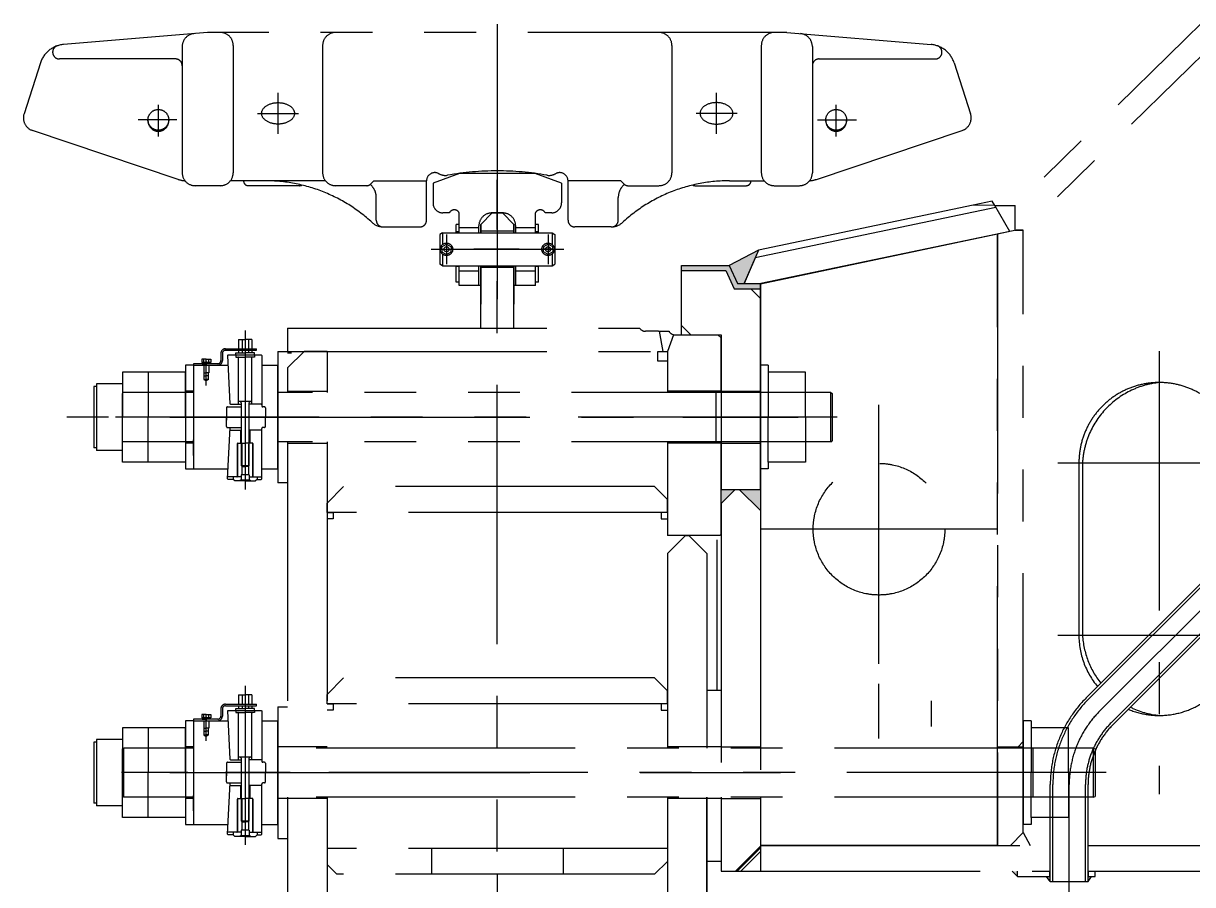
# Model space of a CAD drawing. Header units: millimetres. Extents: x 0 to 16800, y -462 to 11880.
# Drawn here: x 6077 to 8334, y 5695 to 7357 of the extents above; entities that cross this region are included whole.
import ezdxf

# ---------------------------------------------------------------- set-up
doc = ezdxf.new("R2010")
doc.units = ezdxf.units.MM
doc.header["$LTSCALE"] = 400
doc.linetypes.add('G', pattern=[2, 1.25, -0.25, 0.25, -0.25])
doc.linetypes.add('K', pattern=[2.5, 1.25, -0.25, 0.25, -0.25, 0.25, -0.25])
doc.layers.add('05', color=4, linetype='G')
doc.layers.add('07', color=6, linetype='K')

# ---------------------------------------------------------------- blocks, each defined once
blk = doc.blocks.new('rererwer')
at = {"layer": '07', "linetype": 'K'}
h = blk.add_hatch(color=6, dxfattribs=at)
h.paths.add_polyline_path([(34951.9, 25305.1), (34941.7, 25305.1), (34951.9, 25295.1)])
h.paths.add_polyline_path([(35015.4, 25295.1), (35008, 25295.1), (35015.4, 25285.1)])
h.paths.add_polyline_path([(35095.1, 25295.1), (35088.4, 25295.1), (35088.4, 25285.1)])
at = {"layer": '07', "color": 6, "linetype": 'K'}
for p, q in [((35503.6, 27133.8), (34947.6, 26589.6)), ((35529.4, 27096.1), (34963.4, 26542.1)), ((34910.4, 26585.9), (34446.1, 26488.8)), ((34866.4, 26590), (34452.4, 26503.4)), ((34903.6, 26597.7), (34866.4, 26590)), ((34908.4, 26589.6), (34866.4, 26590)), ((34908.3, 26589.6), (34903.6, 26597.7)), ((34937.3, 26539.4), (34908.3, 26589.6)), ((34908.4, 26589.6), (34947.6, 26589.6)), ((34947.8, 26542.3), (34947.6, 26589.6)), ((34913.4, 26534.1), (34456.4, 26438.1)), ((34937.3, 26539.4), (34456.7, 26438.9)), ((34949.4, 26542.1), (34913.4, 26534.1)), ((34949.4, 26542.1), (34913.4, 26534.1)), ((34913.4, 25355.1), (34913.4, 26534.1)), ((34913.4, 26534.1), (34913.4, 25355.1)), ((34947.8, 26542.3), (34963.4, 26542.1)), ((34947.8, 26542.3), (34963.4, 26542.1)), ((34963.4, 26542.1), (34949.4, 26542.1)), ((34963.4, 26542.1), (34949.4, 26542.1)), ((34963.4, 25380.1), (34963.4, 26542.1)), ((34452.4, 26503.4), (34395.5, 26473.9)), ((34452.4, 26503.4), (34424.9, 26439.4)), ((34303.9, 26340), (34303.9, 26473.9)), ((34303.9, 26340), (34303.9, 26473.9)), ((34303.9, 26340), (34303.9, 26473.9)), ((34303.9, 26473.9), (34393, 26473.9)), ((34303.9, 26473.9), (34395.5, 26473.9)), ((34395.5, 26473.9), (34411.9, 26438.9)), ((34303.9, 26463.9), (34389.2, 26463.9)), ((34389.2, 26463.9), (34405.5, 26428.9)), ((34405.5, 26428.9), (34456.4, 26428.9)), ((34411.9, 26438.9), (34456.4, 26438.9)), ((34411.9, 26438.9), (34456.4, 26438.9)), ((34424.9, 26439.4), (34456.7, 26438.9)), ((34456.4, 26041.9), (34456.4, 26438.9)), ((34456.4, 26041.9), (34456.4, 26438.9)), ((34456.4, 26438.1), (34456.4, 25355.1)), ((34303.9, 26340), (34380.2, 26340)), ((34303.9, 26340), (34380.2, 26340)), ((34380.2, 26340), (34380.2, 26041.9)), ((34380.2, 26340), (34380.2, 26041.9)), ((35225.7, 26308.3), (35225.7, 25453.6)), ((35084.6, 25639.5), (35733.5, 26288.3)), ((35088.2, 25635.9), (35737, 26284.8)), ((35110.4, 25613.7), (35759.3, 26262.5)), ((35132.7, 25591.4), (35781.6, 26240.2)), ((34684.9, 25705.1), (34684.9, 26236.8)), ((35136.3, 25587.9), (35785.1, 26236.7)), ((34306.4, 26181.2), (34528.8, 26181.2)), ((35030, 26093.1), (35425.5, 26093.1)), ((35070.7, 26093.1), (35070.7, 25760.7)), ((35077.6, 26093.1), (35077.6, 25760.7)), ((34380.2, 26041.9), (34456.4, 26041.9)), ((34380.2, 26041.9), (34456.4, 26041.9)), ((34407.4, 26041.9), (34415.4, 26041.9)), ((34380.2, 26014.7), (34380.2, 25305.1)), ((34456.4, 26000.9), (34456.4, 25343.1)), ((34913.4, 25965.1), (34456.4, 25965.1)), ((35030, 25760.7), (35425.5, 25760.7)), ((34306.4, 25495.4), (34494.9, 25495.4)), ((35015.4, 25285.1), (35015.4, 25472.3)), ((35020.4, 25285.1), (35020.4, 25472.3)), ((35051.9, 25164.4), (35051.9, 25472.3)), ((35083.4, 25285.1), (35083.4, 25472.3)), ((35088.4, 25285.1), (35088.4, 25472.3)), ((34938.4, 25355.1), (34963.4, 25380.1)), ((34963.4, 25380.1), (34976.4, 25355.1)), ((34456.4, 25350.1), (34411.4, 25305.1)), ((34418.4, 25305.1), (34456.4, 25343.1)), ((34456.4, 25355.1), (35015.4, 25355.1)), ((34913.4, 25355.1), (34456.4, 25355.1)), ((34456.4, 25343.1), (34456.4, 25305.1)), ((34913.4, 25355.1), (34938.4, 25355.1)), ((35015.4, 25305.1), (35015.4, 25355.1)), ((35088.4, 25355.1), (40428.4, 25355.1)), ((35088.4, 25305.1), (35088.4, 25355.1)), ((34380.2, 25305.1), (35015.4, 25305.1)), ((34380.2, 25305.1), (34418.4, 25305.1)), ((34951.9, 25295.1), (34941.7, 25305.1)), ((34951.9, 25295.1), (34951.9, 25305.1)), ((34951.9, 25295.1), (35015.4, 25295.1)), ((35015.4, 25285.1), (35008, 25295.1)), ((35014.4, 25295.1), (35014.4, 25305.1)), ((35088.4, 25305.1), (40428.4, 25305.1)), ((35088.4, 25295.1), (35101.9, 25295.1)), ((35088.4, 25285.1), (35095.1, 25295.1)), ((35089.4, 25295.1), (35089.4, 25305.1)), ((35101.9, 25295.1), (35101.9, 25305.1)), ((35015.4, 25285.1), (35088.4, 25285.1))]:
    blk.add_line(p, q, dxfattribs=at)
blk.add_circle((34684.9, 25965.1), 127, dxfattribs=at)
for centre, radius, start, end in [((35225.7, 26093.1), 155, 0, 180), ((35243, 26083.3), 165.7, 95.9937, 176.6065), ((35225.7, 25760.7), 155, 180, 219.793), ((35243, 25770.5), 165.7, 183.3935, 218.2887), ((35225.7, 25760.7), 155, 247.348, 0), ((35251.9, 25472.3), 236.5, 135, 180), ((35251.9, 25472.3), 231.5, 135, 180), ((35251.9, 25472.3), 200, 135, 180), ((35243, 25770.5), 165.7, 243.8848, 264.0063), ((35251.9, 25472.3), 168.5, 135, 180), ((35251.9, 25472.3), 163.5, 135, 180)]:
    blk.add_arc(centre, radius, start, end, dxfattribs=at)
blk = doc.blocks.new('werwer')
at = {"layer": '07', "linetype": 'K'}
for points in [[(3587.9, 14835.2), (3644.7, 14864.6), (3617.2, 14800.7), (3648.7, 14800.2), (3648.7, 14800.2), (3604.2, 14800.2)], [(3581.5, 14825.2), (3496.2, 14825.2), (3496.2, 14835.2), (3587.9, 14835.2), (3604.2, 14800.2), (3648.7, 14800.2), (3648.7, 14790.2), (3597.9, 14790.2)]]:
    blk.add_hatch(color=6, dxfattribs=at).paths.add_polyline_path(points)
h = blk.add_hatch(color=6, dxfattribs=at)
h.paths.add_polyline_path([(3607.7, 14403.2), (3648.7, 14403.2), (3648.7, 14362.2)])
h.paths.add_polyline_path([(3572.5, 14403.2), (3599.7, 14403.2), (3572.5, 14376)])
at = {"layer": '07', "color": 6, "linetype": 'K'}
for p, q in [((3140.7, 15300.9), (3140.7, 14977.1)), ((2581.7, 15284.6), (2303.6, 15261.4)), ((3699.7, 15284.6), (2581.7, 15284.6)), ((3699.7, 15284.6), (3977.9, 15261.4)), ((2532.7, 15257.5), (2532.7, 15014.1)), ((2631.2, 15259.6), (2631.2, 15014.1)), ((2803.7, 15259.6), (2803.7, 15014.1)), ((3477.7, 15259.6), (3477.7, 15014.1)), ((3650.2, 15259.6), (3650.2, 15014.1)), ((3748.7, 15257.5), (3748.7, 15014.1)), ((2519.7, 15233.6), (2295.7, 15233.6)), ((3761.7, 15233.6), (3985.8, 15233.6)), ((2259.3, 15226.3), (2227.5, 15127.6)), ((4022.2, 15226.3), (4054, 15127.6)), ((2717.7, 15089.1), (2717.7, 15168.1)), ((3563.7, 15089.1), (3563.7, 15168.1)), ((2486.7, 15083.9), (2486.7, 15145.2)), ((3794.7, 15083.9), (3794.7, 15145.2)), ((2678.2, 15128.6), (2757.3, 15128.6)), ((3603.3, 15128.6), (3524.2, 15128.6)), ((2524.8, 15001.3), (2243.6, 15095.6)), ((2522.6, 15116.1), (2447.8, 15116.1)), ((2466.7, 15114.1), (2466.7, 15116.1)), ((2506.7, 15114.1), (2506.7, 15116.1)), ((3756.6, 15001.3), (4037.8, 15095.6)), ((3758.9, 15116.1), (3833.6, 15116.1)), ((3774.7, 15114.1), (3774.7, 15116.1)), ((3140.7, 15040.7), (3140.7, 14770.1)), ((3067.7, 15012.8), (3016.7, 14993.8)), ((3213.7, 15012.8), (3067.7, 15012.8)), ((3264.7, 14993.8), (3213.7, 15012.8)), ((2606.2, 14989.1), (2557.7, 14989.1)), ((2809.1, 14998.6), (2625.9, 14998.6)), ((2651.2, 14998.1), (2651.2, 14998.6)), ((2759.3, 14989.1), (2660.2, 14989.1)), ((2889, 14989.1), (2828.7, 14989.1)), ((2902.6, 14998.6), (2895.2, 14991.6)), ((2902.6, 14998.6), (3004.2, 14998.6)), ((3004.2, 14922.6), (3004.2, 14998.3)), ((3016.7, 14993.8), (3016.7, 14955.8)), ((3140.7, 13104.7), (3140.7, 15000.2)), ((3264.7, 14993.8), (3264.7, 14955.8)), ((3378.9, 14998.6), (3277.2, 14998.6)), ((3277.2, 14922.6), (3277.2, 14998.3)), ((3378.9, 14998.6), (3386.3, 14991.6)), ((3392.5, 14989.1), (3452.7, 14989.1)), ((3522.2, 14989.1), (3621.2, 14989.1)), ((3588.7, 14998.6), (3655.6, 14998.6)), ((3630.2, 14998.1), (3630.2, 14998.6)), ((3675.2, 14989.1), (3723.7, 14989.1)), ((2907.2, 14922.6), (2907.2, 14966.6)), ((3374.2, 14922.6), (3374.2, 14966.6)), ((3048.2, 14936.8), (3035.7, 14936.8)), ((3067.2, 14898.1), (3067.2, 14936.8)), ((3130.7, 14936.5), (3108.7, 14914.5)), ((3108.7, 14914.5), (3130.7, 14936.5)), ((3151.2, 14936.5), (3130.2, 14936.5)), ((3150.7, 14936.5), (3130.7, 14936.5)), ((3130.7, 14936.5), (3150.7, 14936.5)), ((3150.7, 14936.5), (3172.7, 14914.5)), ((3150.7, 14936.5), (3172.7, 14914.5)), ((3214.2, 14898.1), (3214.2, 14936.8)), ((3245.7, 14936.8), (3233.2, 14936.8)), ((3067.2, 14914.4), (3061.2, 14914.4)), ((3061.2, 14898.1), (3061.2, 14914.4)), ((3067.2, 14898.1), (3067.2, 14914.4)), ((3108.7, 14898.1), (3108.7, 14914.5)), ((3108.7, 14914.5), (3108.7, 14898.1)), ((3172.7, 14898.1), (3172.7, 14914.5)), ((3172.7, 14914.5), (3172.7, 14898.1)), ((3214.2, 14898.1), (3214.2, 14914.4)), ((3220.2, 14914.4), (3214.2, 14914.4)), ((3220.2, 14898.1), (3220.2, 14914.4)), ((2920.9, 14909.6), (2991.2, 14909.6)), ((3034.7, 14898.1), (3029.7, 14895.2)), ((3029.7, 14895.2), (3029.7, 14837.5)), ((3034.7, 14898.1), (3034.7, 14875.3)), ((3034.7, 14898.1), (3246.7, 14898.1)), ((3042.7, 14895.2), (3042.7, 14837.5)), ((3067.2, 14899.9), (3061.2, 14899.9)), ((3105.2, 14907.9), (3067.2, 14907.9)), ((3105.2, 14898.1), (3105.2, 14911.5)), ((3172.7, 14901.5), (3108.7, 14901.5)), ((3176.2, 14898.1), (3176.2, 14911.5)), ((3214.2, 14907.9), (3176.2, 14907.9)), ((3220.2, 14899.9), (3214.2, 14899.9)), ((3238.7, 14895.2), (3238.7, 14837.5)), ((3246.7, 14898.1), (3251.7, 14895.2)), ((3246.7, 14898.1), (3246.7, 14875.3)), ((3251.7, 14895.2), (3251.7, 14837.5)), ((3360.6, 14909.6), (3290.2, 14909.6)), ((3033.7, 14871.2), (3042.7, 14876.4)), ((3033.7, 14866.4), (3033.7, 14871.2)), ((3042.7, 14876.9), (3042.7, 14855.9)), ((3042.7, 14876.4), (3051.7, 14871.2)), ((3051.7, 14871.2), (3051.7, 14866.4)), ((3238.7, 14876.4), (3229.7, 14871.2)), ((3229.7, 14871.2), (3229.7, 14866.4)), ((3238.7, 14876.9), (3238.7, 14855.9)), ((3247.7, 14871.2), (3238.7, 14876.4)), ((3247.7, 14866.4), (3247.7, 14871.2)), ((3013.4, 14866.4), (3269.4, 14866.4)), ((3033.2, 14866.4), (3052.6, 14866.4)), ((3033.7, 14866.4), (3033.7, 14861.6)), ((3033.7, 14861.6), (3042.7, 14856.4)), ((3034.7, 14857.4), (3034.7, 14834.6)), ((3042.7, 14856.4), (3051.7, 14861.6)), ((3051.7, 14861.6), (3051.7, 14866.4)), ((3052.6, 14866.4), (3075.2, 14866.4)), ((3055.4, 14866.4), (3226, 14866.4)), ((3182.8, 14866.5), (3095.5, 14866.5)), ((3205.6, 14866.4), (3228.2, 14866.4)), ((3248.3, 14866.4), (3228.9, 14866.4)), ((3229.7, 14861.6), (3229.7, 14866.4)), ((3238.7, 14856.4), (3229.7, 14861.6)), ((3246.3, 14866.4), (3230.3, 14866.4)), ((3247.7, 14861.6), (3238.7, 14856.4)), ((3246.7, 14857.4), (3246.7, 14834.6)), ((3247.7, 14866.4), (3247.7, 14861.6)), ((3644.7, 14864.6), (3587.9, 14835.2)), ((3644.7, 14864.6), (3617.2, 14800.7)), ((3034.7, 14834.6), (3029.7, 14837.5)), ((3034.7, 14834.6), (3246.7, 14834.6)), ((3061.2, 14802.9), (3061.2, 14834.6)), ((3067.2, 14832.9), (3061.2, 14832.9)), ((3067.2, 14796.8), (3067.2, 14834.6)), ((3067.2, 14802.9), (3067.2, 14834.6)), ((3067.2, 14824.9), (3105.2, 14824.9)), ((3105.2, 14796.8), (3105.2, 14834.6)), ((3108.7, 14714.5), (3108.7, 14834.6)), ((3108.7, 14834.6), (3108.7, 14760.8)), ((3172.7, 14831.5), (3108.7, 14831.5)), ((3172.7, 14834.6), (3172.7, 14760.8)), ((3172.7, 14714.5), (3172.7, 14834.6)), ((3176.2, 14796.8), (3176.2, 14834.6)), ((3176.2, 14824.9), (3214.2, 14824.9)), ((3214.2, 14796.8), (3214.2, 14834.6)), ((3214.2, 14802.9), (3214.2, 14834.6)), ((3220.2, 14832.9), (3214.2, 14832.9)), ((3220.2, 14802.9), (3220.2, 14834.6)), ((3246.7, 14834.6), (3251.7, 14837.5)), ((3496.2, 14701.3), (3496.2, 14835.2)), ((3496.2, 14835.2), (3587.9, 14835.2)), ((3496.2, 14825.2), (3581.5, 14825.2)), ((3581.5, 14825.2), (3597.9, 14790.2)), ((3587.9, 14835.2), (3604.2, 14800.2)), ((3067.2, 14802.9), (3061.2, 14802.9)), ((3220.2, 14802.9), (3214.2, 14802.9)), ((3108.7, 14796.8), (3067.2, 14796.8)), ((3214.2, 14796.8), (3172.7, 14796.8)), ((3597.9, 14790.2), (3648.7, 14790.2)), ((3604.2, 14800.2), (3648.7, 14800.2)), ((3617.2, 14800.7), (3649, 14800.2)), ((3648.7, 14771.3), (3629.9, 14790.2)), ((3648.7, 14590), (3648.7, 14800.2)), ((2736.2, 14714.5), (3415.3, 14714.5)), ((2736.2, 14714.5), (2736.2, 14669.5)), ((3514.2, 14701.3), (3496.2, 14719.3)), ((2641.2, 14692.5), (2641.2, 14674.5)), ((2641.2, 14692.5), (2654.2, 14692.5)), ((2648.1, 14692.5), (2648.1, 14674.5)), ((2654.2, 14710), (2654.2, 14403.1)), ((2667.3, 14692.5), (2654.2, 14692.5)), ((2654.2, 14689), (2654.2, 14663)), ((2660.4, 14692.5), (2660.4, 14674.5)), ((2667.3, 14692.5), (2667.3, 14674.5)), ((3451.9, 14708.1), (3426.5, 14708.1)), ((3451.9, 14708.1), (3472.1, 14708.1)), ((3453.4, 14708.1), (3460.2, 14669.5)), ((3480.9, 14701.5), (3469.2, 14669.5)), ((3483.5, 14701.3), (3566.5, 14701.3)), ((3496.2, 14701.3), (3572.5, 14701.3)), ((3566.5, 14701.3), (3572.5, 14695.3)), ((3572.5, 14701.3), (3572.5, 14590)), ((3572.5, 14590), (3572.5, 14695.3)), ((2607.2, 14665.5), (2607.2, 14651.5)), ((2610.2, 14665.5), (2610.2, 14651.5)), ((2616.2, 14674.5), (2676.2, 14674.5)), ((2616.2, 14671.5), (2676.2, 14671.5)), ((2636.2, 14662.5), (2636.2, 14666.5)), ((2636.2, 14666.5), (2654.2, 14666.5)), ((2641.2, 14671.5), (2641.2, 14666.5)), ((2648.1, 14671.5), (2648.1, 14666.5)), ((2672.2, 14666.5), (2654.2, 14666.5)), ((2660.4, 14671.5), (2660.4, 14666.5)), ((2667.3, 14671.5), (2667.3, 14666.5)), ((2672.2, 14662.5), (2672.2, 14666.5)), ((2676.2, 14671.5), (2676.2, 14674.5)), ((2717.2, 14669.5), (2736.2, 14669.5)), ((2736.2, 14669.5), (3460.2, 14669.5)), ((2768.2, 14669.5), (2736.2, 14637.5)), ((2736.2, 14666.5), (2743.7, 14666.5)), ((2812.2, 14669.5), (2768.2, 14669.5)), ((2812.2, 14669.5), (2812.2, 14590)), ((3450.2, 14650.5), (3450.2, 14669.5)), ((3450.2, 14669.5), (3469.2, 14669.5)), ((3469.2, 14669.5), (3469.2, 14590)), ((3469.2, 14669.5), (3469.2, 14650.5)), ((2601.2, 14645.5), (2554.2, 14645.5)), ((2554.2, 14645.5), (2554.2, 14642.5)), ((2570.4, 14654.5), (2570.4, 14648.1)), ((2579.2, 14654.5), (2570.4, 14654.5)), ((2570.4, 14648.1), (2579.2, 14648.1)), ((2579.2, 14648.1), (2571.5, 14648.1)), ((2571.5, 14648.1), (2571.5, 14645.5)), ((2571.5, 14645.5), (2579.2, 14645.5)), ((2574.2, 14648.1), (2574.2, 14654.5)), ((2579.2, 14648.1), (2577.7, 14645.5)), ((2579.2, 14654.5), (2588.1, 14654.5)), ((2579.2, 14603.7), (2579.2, 14653.1)), ((2579.2, 14629.2), (2579.2, 14652.1)), ((2579.2, 14650.1), (2579.2, 14643.4)), ((2588.1, 14648.1), (2579.2, 14648.1)), ((2579.2, 14648.1), (2586.9, 14648.1)), ((2579.2, 14645.5), (2580.7, 14648.1)), ((2586.9, 14645.5), (2579.2, 14645.5)), ((2584.2, 14648.1), (2584.2, 14654.5)), ((2586.9, 14648.1), (2586.9, 14645.5)), ((2588.1, 14654.5), (2588.1, 14648.1)), ((2620.3, 14661.5), (2621.2, 14662.5)), ((2620.3, 14661.5), (2624.9, 14568.5)), ((2621.2, 14662.5), (2654.2, 14662.5)), ((2636.2, 14662.5), (2636.2, 14658.5)), ((2636.2, 14662.5), (2636.2, 14658.5)), ((2636.2, 14658.5), (2654.2, 14658.5)), ((2636.2, 14658.5), (2654.2, 14658.5)), ((2641.2, 14567.5), (2641.2, 14658.5)), ((2641.2, 14572.5), (2641.2, 14657.5)), ((2654.2, 14662.5), (2685.2, 14662.5)), ((2672.2, 14658.5), (2654.2, 14658.5)), ((2672.2, 14658.5), (2654.2, 14658.5)), ((2667.2, 14567.5), (2667.2, 14658.5)), ((2667.2, 14572.5), (2667.2, 14657.5)), ((2672.2, 14662.5), (2672.2, 14658.5)), ((2672.2, 14662.5), (2672.2, 14658.5)), ((2685.2, 14662.5), (2686.2, 14661.5)), ((2686.2, 14661.5), (2686.2, 14568.5)), ((3469.2, 14650.5), (3450.2, 14650.5)), ((2467.2, 14629.1), (2417.2, 14629.1)), ((2417.2, 14629.1), (2417.2, 14542.5)), ((2539.2, 14629.1), (2467.2, 14629.1)), ((2467.2, 14629.1), (2467.2, 14542.5)), ((2539.2, 14642.5), (2539.2, 14442.5)), ((2554.2, 14642.5), (2539.2, 14642.5)), ((2539.2, 14542.5), (2539.2, 14629.1)), ((2554.2, 14642.5), (2554.2, 14542.5)), ((2554.2, 14642.5), (2621.2, 14642.5)), ((2554.2, 14642.5), (2601.2, 14642.5)), ((2574.2, 14642.5), (2574.2, 14628.1)), ((2574.2, 14628.1), (2579.2, 14628.1)), ((2574.2, 14622.5), (2579.2, 14622.5)), ((2574.7, 14628.1), (2574.7, 14622.5)), ((2574.7, 14622.5), (2574.7, 14615.3)), ((2584.2, 14628.1), (2579.2, 14628.1)), ((2584.2, 14622.5), (2579.2, 14622.5)), ((2583.7, 14622.5), (2583.7, 14628.1)), ((2583.7, 14615.3), (2583.7, 14622.5)), ((2584.2, 14642.5), (2584.2, 14628.1)), ((2686.2, 14642.5), (2717.2, 14642.5)), ((2686.2, 14642.5), (2686.2, 14564.5)), ((2717.2, 14442.5), (2717.2, 14642.5)), ((2736.2, 14637.5), (2736.2, 14590)), ((3663.7, 14642.5), (3648.7, 14642.5)), ((3663.7, 14642.5), (3663.7, 14629.1)), ((3663.7, 14629.1), (3663.7, 14542.5)), ((3735.7, 14629.1), (3663.7, 14629.1)), ((3735.7, 14542.5), (3735.7, 14629.1)), ((2362.2, 14601.5), (2362.2, 14483.5)), ((2367.2, 14601.5), (2362.2, 14601.5)), ((2367.2, 14606.5), (2367.2, 14478.5)), ((2417.2, 14606.5), (2367.2, 14606.5)), ((2574.7, 14615.3), (2579.2, 14615.3)), ((2574.7, 14615.3), (2579.2, 14612.5)), ((2583.7, 14615.3), (2579.2, 14615.3)), ((2583.7, 14615.3), (2579.2, 14612.5)), ((2554.2, 14590), (2417.2, 14590)), ((2417.2, 14496.7), (2417.2, 14588.2)), ((2417.2, 14496.7), (2417.2, 14588.2)), ((2539.2, 14590), (2467.2, 14590)), ((2554.2, 14592.5), (2539.2, 14592.5)), ((3784.2, 14590), (2717.2, 14590)), ((2736.2, 14592.5), (2812.2, 14592.5)), ((3572.5, 14592.5), (3469.2, 14592.5)), ((3563.2, 14495), (3563.2, 14590)), ((3572.5, 14592.5), (3648.7, 14592.5)), ((3784.2, 14590), (3787.2, 14588.2)), ((3784.2, 14495), (3784.2, 14590)), ((3787.2, 14588.2), (3787.2, 14496.7)), ((2618.2, 14560.5), (2618.2, 14542.5)), ((2618.2, 14555.3), (2618.2, 14536.4)), ((2620.2, 14562.5), (2646.2, 14562.5)), ((2624.9, 14568.5), (2626, 14567.5)), ((2626, 14567.5), (2646.2, 14567.5)), ((2654.2, 14572.5), (2641.2, 14572.5)), ((2646.2, 14570.5), (2646.2, 14449.5)), ((2667.2, 14572.5), (2654.2, 14572.5)), ((2662.2, 14449.5), (2662.2, 14570.5)), ((2685.2, 14567.5), (2662.2, 14567.5)), ((2685.2, 14567.5), (2686.2, 14568.5)), ((2691.2, 14562.5), (2688.2, 14562.5)), ((2693.2, 14560.5), (2693.2, 14542.5)), ((2390.5, 14542.5), (2310.1, 14542.5)), ((3796.7, 14542.5), (2404, 14542.5)), ((2417.2, 14455.9), (2417.2, 14542.5)), ((2543.4, 14542.5), (2463, 14542.5)), ((2467.2, 14455.9), (2467.2, 14542.5)), ((2508.6, 14542.5), (2727.3, 14542.5)), ((2539.2, 14542.5), (2539.2, 14455.9)), ((2554.2, 14542.5), (2554.2, 14442.5)), ((2618.2, 14524.5), (2618.2, 14542.5)), ((2662.2, 14542.5), (2646.2, 14542.5)), ((2662.2, 14542.5), (2646.2, 14542.5)), ((2741.2, 14542.5), (2647.6, 14542.5)), ((2693.2, 14524.5), (2693.2, 14542.5)), ((2703.5, 14542.5), (3624.6, 14542.5)), ((3498.7, 14542.5), (3721.2, 14542.5)), ((3739.9, 14542.5), (3659.5, 14542.5)), ((3663.7, 14455.9), (3663.7, 14542.5)), ((3735.7, 14542.5), (3735.7, 14455.9)), ((2620.2, 14522.5), (2646.2, 14522.5)), ((2620.3, 14423.5), (2625.2, 14522.5)), ((2626, 14517.5), (2624.9, 14516.5)), ((2626, 14517.5), (2646.2, 14517.5)), ((2645.2, 14517.5), (2645.2, 14492.5)), ((2685.2, 14517.5), (2662.2, 14517.5)), ((2663.2, 14517.5), (2663.2, 14492.5)), ((2685.2, 14517.5), (2686.2, 14516.5)), ((2686.2, 14442.5), (2686.2, 14520.5)), ((2686.2, 14423.5), (2686.2, 14516.5)), ((2691.2, 14522.5), (2688.2, 14522.5)), ((2554.2, 14495), (2417.2, 14495)), ((2539.2, 14495), (2467.2, 14495)), ((2554.2, 14492.5), (2539.2, 14492.5)), ((2554.2, 14468.8), (2554.2, 14498.5)), ((2640.2, 14492.5), (2639.2, 14491.5)), ((2639.2, 14428.5), (2639.2, 14491.5)), ((2639.2, 14491.5), (2639.2, 14428.5)), ((2640.2, 14492.5), (2654.2, 14492.5)), ((2640.2, 14492.5), (2654.2, 14492.5)), ((2647.6, 14490.5), (2647.6, 14431.5)), ((2668.2, 14492.5), (2654.2, 14492.5)), ((2668.2, 14492.5), (2654.2, 14492.5)), ((2660.8, 14490.5), (2660.8, 14431.5)), ((2668.2, 14492.5), (2669.2, 14491.5)), ((2669.2, 14428.5), (2669.2, 14491.5)), ((2669.2, 14491.5), (2669.2, 14428.5)), ((3784.2, 14495), (2717.2, 14495)), ((2736.2, 14495), (2736.2, 13904.2)), ((2736.2, 14492.5), (2812.2, 14492.5)), ((2812.2, 14495), (2812.2, 13904.2)), ((3469.2, 14495), (3469.2, 14314.5)), ((3572.5, 14492.5), (3469.2, 14492.5)), ((3572.5, 14495), (3572.5, 14403.2)), ((3572.5, 14316.8), (3572.5, 14495)), ((3572.5, 14492.5), (3648.7, 14492.5)), ((3648.7, 14403.2), (3648.7, 14495)), ((3784.2, 14495), (3787.2, 14496.7)), ((2367.2, 14483.5), (2362.2, 14483.5)), ((2417.2, 14478.5), (2367.2, 14478.5)), ((2467.2, 14455.9), (2417.2, 14455.9)), ((2539.2, 14455.9), (2467.2, 14455.9)), ((2539.2, 14442.5), (2554.2, 14442.5)), ((2554.2, 14442.5), (2621.2, 14442.5)), ((2648.2, 14447.5), (2646.2, 14449.5)), ((2646.2, 14449.5), (2662.2, 14449.5)), ((2648.2, 14447.5), (2654.2, 14447.5)), ((2660.2, 14447.5), (2654.2, 14447.5)), ((2660.2, 14447.5), (2662.2, 14449.5)), ((2686.2, 14442.5), (2717.2, 14442.5)), ((3663.7, 14442.5), (3648.7, 14442.5)), ((3735.7, 14455.9), (3663.7, 14455.9)), ((3663.7, 14455.9), (3663.7, 14442.5)), ((2621.2, 14422.5), (2620.3, 14423.5)), ((2646.2, 14427.5), (2620.5, 14427.5)), ((2631.2, 14422.5), (2621.2, 14422.5)), ((2631.2, 14427.5), (2631.2, 14422.5)), ((2638.2, 14427.5), (2631.2, 14427.5)), ((2634.2, 14419.5), (2631.2, 14422.5)), ((2654.2, 14419.5), (2634.2, 14419.5)), ((2646.2, 14421.5), (2644.2, 14419.5)), ((2646.2, 14431.5), (2646.2, 14421.5)), ((2662.2, 14431.5), (2646.2, 14431.5)), ((2646.2, 14421.5), (2662.2, 14421.5)), ((2654.2, 14419.5), (2674.2, 14419.5)), ((2662.2, 14431.5), (2662.2, 14421.5)), ((2662.2, 14427.5), (2686.2, 14427.5)), ((2664.2, 14419.5), (2662.2, 14421.5)), ((2670.2, 14427.5), (2677.2, 14427.5)), ((2677.2, 14422.5), (2674.2, 14419.5)), ((2677.2, 14427.5), (2677.2, 14422.5)), ((2677.2, 14422.5), (2685.2, 14422.5)), ((2685.2, 14422.5), (2686.2, 14423.5)), ((2736.2, 14415.5), (2717.2, 14415.5)), ((2812.2, 14376.5), (2844.2, 14408.5)), ((3444.2, 14408.5), (2844.2, 14408.5)), ((3444.2, 14408.5), (3469.2, 14383.5)), ((3599.7, 14403.2), (3572.5, 14376)), ((3572.5, 14376), (3572.5, 14403.2)), ((3572.5, 14403.2), (3648.7, 14403.2)), ((3572.5, 14403.2), (3648.7, 14403.2)), ((3599.7, 14403.2), (3607.7, 14403.2)), ((3607.7, 14403.2), (3648.7, 14362.2)), ((3648.7, 14403.2), (3648.7, 14362.2)), ((2812.2, 14358.5), (2812.2, 14376.5)), ((3469.2, 14358.5), (3469.2, 14383.5)), ((3572.5, 14376), (3572.5, 13904.2)), ((3469.2, 14358.5), (2812.2, 14358.5)), ((2812.2, 14358.5), (2824.2, 14358.5)), ((2824.2, 14358.5), (2824.2, 14346.5)), ((3457.2, 14358.5), (3457.2, 14346.5)), ((3648.7, 14362.2), (3648.7, 13904.2)), ((2824.2, 14346.5), (2812.2, 14346.5)), ((3457.2, 14346.5), (3469.2, 14346.5)), ((3570.2, 14314.5), (3469.2, 14314.5)), ((3469.2, 14279.5), (3504.2, 14314.5)), ((3504.2, 14314.5), (3510.2, 14314.5)), ((3510.2, 14314.5), (3545.2, 14279.5)), ((3564.2, 14306.1), (3564.2, 14016)), ((3572.5, 14316.8), (3570.2, 14314.5)), ((3469.2, 14279.5), (3469.2, 13904.2)), ((3545.2, 14279.5), (3545.2, 13904.2)), ((2812.2, 14007.5), (2844.2, 14039.5)), ((3444.2, 14039.5), (2844.2, 14039.5)), ((3444.2, 14039.5), (3469.2, 14014.5)), ((2654.2, 14024.2), (2654.2, 13717.3)), ((3469.2, 13989.5), (3469.2, 14014.5)), ((3545.2, 14016), (3572.5, 14016)), ((3572.5, 14016), (3572.5, 13904.2)), ((3877.2, 13922.4), (3877.2, 14028.1)), ((2616.2, 13988.7), (2676.2, 13988.7)), ((2641.2, 14006.7), (2641.2, 13988.7)), ((2641.2, 14006.7), (2654.2, 14006.7)), ((2648.1, 14006.7), (2648.1, 13988.7)), ((2667.3, 14006.7), (2654.2, 14006.7)), ((2654.2, 14003.2), (2654.2, 13977.2)), ((2660.4, 14006.7), (2660.4, 13988.7)), ((2667.3, 14006.7), (2667.3, 13988.7)), ((2676.2, 13985.7), (2676.2, 13988.7)), ((2812.2, 13989.5), (2812.2, 14007.5)), ((3469.2, 13989.5), (2812.2, 13989.5)), ((2812.2, 13989.5), (2824.2, 13989.5)), ((2824.2, 13989.5), (2824.2, 13977.5)), ((3457.2, 13989.5), (3457.2, 13977.5)), ((3978.7, 13945.4), (3978.7, 13995.4)), ((2570.4, 13968.7), (2570.4, 13962.3)), ((2579.2, 13968.7), (2570.4, 13968.7)), ((2574.2, 13962.3), (2574.2, 13968.7)), ((2579.2, 13968.7), (2588.1, 13968.7)), ((2579.2, 13917.9), (2579.2, 13967.3)), ((2579.2, 13943.4), (2579.2, 13966.3)), ((2584.2, 13962.3), (2584.2, 13968.7)), ((2588.1, 13968.7), (2588.1, 13962.3)), ((2607.2, 13979.7), (2607.2, 13965.7)), ((2610.2, 13979.7), (2610.2, 13965.7)), ((2616.2, 13985.7), (2676.2, 13985.7)), ((2620.3, 13975.7), (2621.2, 13976.7)), ((2620.3, 13975.7), (2624.9, 13882.7)), ((2621.2, 13976.7), (2654.2, 13976.7)), ((2636.2, 13976.7), (2636.2, 13980.7)), ((2636.2, 13980.7), (2654.2, 13980.7)), ((2636.2, 13976.7), (2636.2, 13972.7)), ((2636.2, 13976.7), (2636.2, 13972.7)), ((2636.2, 13972.7), (2654.2, 13972.7)), ((2636.2, 13972.7), (2654.2, 13972.7)), ((2641.2, 13985.7), (2641.2, 13980.7)), ((2641.2, 13881.7), (2641.2, 13972.7)), ((2641.2, 13886.7), (2641.2, 13971.7)), ((2648.1, 13985.7), (2648.1, 13980.7)), ((2672.2, 13980.7), (2654.2, 13980.7)), ((2654.2, 13976.7), (2685.2, 13976.7)), ((2672.2, 13972.7), (2654.2, 13972.7)), ((2672.2, 13972.7), (2654.2, 13972.7)), ((2660.4, 13985.7), (2660.4, 13980.7)), ((2667.2, 13881.7), (2667.2, 13972.7)), ((2667.2, 13886.7), (2667.2, 13971.7)), ((2667.3, 13985.7), (2667.3, 13980.7)), ((2672.2, 13976.7), (2672.2, 13980.7)), ((2672.2, 13976.7), (2672.2, 13972.7)), ((2672.2, 13976.7), (2672.2, 13972.7)), ((2685.2, 13976.7), (2686.2, 13975.7)), ((2686.2, 13975.7), (2686.2, 13882.7)), ((2717.2, 13983.8), (2736.2, 13983.8)), ((2824.2, 13977.5), (2812.2, 13977.5)), ((3457.2, 13977.5), (3469.2, 13977.5)), ((2539.2, 13956.7), (2539.2, 13756.7)), ((2554.2, 13956.7), (2539.2, 13956.7)), ((2601.2, 13959.7), (2554.2, 13959.7)), ((2554.2, 13959.7), (2554.2, 13956.7)), ((2554.2, 13956.7), (2554.2, 13856.7)), ((2554.2, 13956.7), (2621.2, 13956.7)), ((2554.2, 13956.7), (2601.2, 13956.7)), ((2570.4, 13962.3), (2579.2, 13962.3)), ((2579.2, 13962.3), (2571.5, 13962.3)), ((2571.5, 13962.3), (2571.5, 13959.7)), ((2571.5, 13959.7), (2579.2, 13959.7)), ((2574.2, 13956.7), (2574.2, 13942.3)), ((2579.2, 13962.3), (2577.7, 13959.7)), ((2579.2, 13964.3), (2579.2, 13957.6)), ((2588.1, 13962.3), (2579.2, 13962.3)), ((2579.2, 13962.3), (2586.9, 13962.3)), ((2579.2, 13959.7), (2580.7, 13962.3)), ((2586.9, 13959.7), (2579.2, 13959.7)), ((2584.2, 13956.7), (2584.2, 13942.3)), ((2586.9, 13962.3), (2586.9, 13959.7)), ((2686.2, 13956.7), (2717.2, 13956.7)), ((2686.2, 13956.7), (2686.2, 13878.7)), ((2717.2, 13756.7), (2717.2, 13956.7)), ((4155.7, 13956.7), (4155.7, 13756.7)), ((4170.7, 13956.7), (4155.7, 13956.7)), ((4170.7, 13956.7), (4170.7, 13943.3)), ((2467.2, 13943.3), (2417.2, 13943.3)), ((2417.2, 13943.3), (2417.2, 13856.7)), ((2539.2, 13943.3), (2467.2, 13943.3)), ((2467.2, 13943.3), (2467.2, 13856.7)), ((2467.2, 13943.3), (2467.2, 13856.7)), ((2539.2, 13856.7), (2539.2, 13943.3)), ((2574.2, 13942.3), (2579.2, 13942.3)), ((2574.2, 13936.7), (2579.2, 13936.7)), ((2574.7, 13942.3), (2574.7, 13936.7)), ((2574.7, 13936.7), (2574.7, 13929.5)), ((2574.7, 13929.5), (2579.2, 13929.5)), ((2574.7, 13929.5), (2579.2, 13926.7)), ((2584.2, 13942.3), (2579.2, 13942.3)), ((2584.2, 13936.7), (2579.2, 13936.7)), ((2583.7, 13929.5), (2579.2, 13929.5)), ((2583.7, 13929.5), (2579.2, 13926.7)), ((2583.7, 13936.7), (2583.7, 13942.3)), ((2583.7, 13929.5), (2583.7, 13936.7)), ((4242.7, 13943.3), (4170.7, 13943.3)), ((4170.7, 13943.3), (4170.7, 13856.7)), ((4242.7, 13856.7), (4242.7, 13943.3)), ((2367.2, 13915.7), (2362.2, 13915.7)), ((2362.2, 13915.7), (2362.2, 13797.7)), ((2417.2, 13920.7), (2367.2, 13920.7)), ((2367.2, 13920.7), (2367.2, 13792.7)), ((2420.2, 13904.2), (2417.2, 13902.4)), ((2417.2, 13810.9), (2417.2, 13902.4)), ((2417.2, 13810.9), (2417.2, 13902.4)), ((2417.2, 13810.9), (2417.2, 13902.4)), ((2417.2, 13810.9), (2417.2, 13902.4)), ((2554.2, 13904.2), (2420.2, 13904.2)), ((2420.2, 13809.2), (2420.2, 13904.2)), ((2539.2, 13904.2), (2467.2, 13904.2)), ((2554.2, 13906.7), (2539.2, 13906.7)), ((2812.2, 13906.7), (2717.2, 13906.7)), ((4291.2, 13904.2), (2717.2, 13904.2)), ((3572.5, 13906.7), (3469.2, 13906.7)), ((3572.5, 13906.7), (3648.7, 13906.7)), ((4105.7, 13906.7), (4155.7, 13906.7)), ((4145.6, 13906.7), (4155.7, 13916.8)), ((4174.2, 13902.4), (4174.2, 13810.9)), ((4291.2, 13904.2), (4294.2, 13902.4)), ((4291.2, 13809.2), (4291.2, 13904.2)), ((4294.2, 13902.4), (4294.2, 13810.9)), ((2620.2, 13876.7), (2646.2, 13876.7)), ((2624.9, 13882.7), (2626, 13881.7)), ((2626, 13881.7), (2646.2, 13881.7)), ((2654.2, 13886.7), (2641.2, 13886.7)), ((2646.2, 13884.7), (2646.2, 13763.7)), ((2667.2, 13886.7), (2654.2, 13886.7)), ((2662.2, 13763.7), (2662.2, 13884.7)), ((2685.2, 13881.7), (2662.2, 13881.7)), ((2685.2, 13881.7), (2686.2, 13882.7)), ((2691.2, 13876.7), (2688.2, 13876.7)), ((4315.4, 13856.7), (2404, 13856.7)), ((2417.2, 13770.1), (2417.2, 13856.7)), ((2543.4, 13856.7), (2463, 13856.7)), ((2467.2, 13770.1), (2467.2, 13856.7)), ((2467.2, 13770.1), (2467.2, 13856.7)), ((2508.6, 13856.7), (2727.3, 13856.7)), ((2539.2, 13856.7), (2539.2, 13770.1)), ((2554.2, 13856.7), (2554.2, 13756.7)), ((2618.2, 13874.7), (2618.2, 13856.7)), ((2618.2, 13869.5), (2618.2, 13850.6)), ((2618.2, 13838.7), (2618.2, 13856.7)), ((2662.2, 13856.7), (2646.2, 13856.7)), ((2662.2, 13856.7), (2646.2, 13856.7)), ((2741.2, 13856.7), (2647.6, 13856.7)), ((2693.2, 13874.7), (2693.2, 13856.7)), ((2693.2, 13838.7), (2693.2, 13856.7)), ((2703.5, 13856.7), (3303.5, 13856.7)), ((3416.2, 13856.7), (3624.6, 13856.7)), ((3498.7, 13856.7), (3687.3, 13856.7)), ((4170.7, 13770.1), (4170.7, 13856.7)), ((4242.7, 13856.7), (4242.7, 13770.1)), ((2620.2, 13836.7), (2646.2, 13836.7)), ((2620.3, 13737.7), (2625.2, 13836.7)), ((2626, 13831.7), (2624.9, 13830.7)), ((2626, 13831.7), (2646.2, 13831.7)), ((2645.2, 13831.7), (2645.2, 13806.7)), ((2685.2, 13831.7), (2662.2, 13831.7)), ((2663.2, 13831.7), (2663.2, 13806.7)), ((2685.2, 13831.7), (2686.2, 13830.7)), ((2686.2, 13756.7), (2686.2, 13834.7)), ((2686.2, 13737.7), (2686.2, 13830.7)), ((2691.2, 13836.7), (2688.2, 13836.7)), ((2420.2, 13809.2), (2417.2, 13810.9)), ((2554.2, 13809.2), (2420.2, 13809.2)), ((2539.2, 13809.2), (2467.2, 13809.2)), ((2554.2, 13783), (2554.2, 13812.7)), ((4291.2, 13809.2), (2717.2, 13809.2)), ((2736.2, 13809.2), (2736.2, 13513.5)), ((2812.2, 13809.2), (2812.2, 13507.5)), ((3469.2, 13809.2), (3469.2, 13507.5)), ((3545.2, 13488), (3545.2, 13809.2)), ((3545.2, 13809.2), (3545.2, 13513.5)), ((3572.5, 13809.2), (3572.5, 13686)), ((3572.5, 13809.2), (3572.5, 13666.4)), ((3648.7, 13809.2), (3648.7, 13704.4)), ((4291.2, 13809.2), (4294.2, 13810.9)), ((2367.2, 13797.7), (2362.2, 13797.7)), ((2417.2, 13792.7), (2367.2, 13792.7)), ((2554.2, 13806.7), (2539.2, 13806.7)), ((2640.2, 13806.7), (2639.2, 13805.7)), ((2639.2, 13742.7), (2639.2, 13805.7)), ((2639.2, 13805.7), (2639.2, 13742.7)), ((2640.2, 13806.7), (2654.2, 13806.7)), ((2640.2, 13806.7), (2654.2, 13806.7)), ((2647.6, 13804.7), (2647.6, 13745.7)), ((2668.2, 13806.7), (2654.2, 13806.7)), ((2668.2, 13806.7), (2654.2, 13806.7)), ((2660.8, 13804.7), (2660.8, 13745.7)), ((2668.2, 13806.7), (2669.2, 13805.7)), ((2669.2, 13742.7), (2669.2, 13805.7)), ((2669.2, 13805.7), (2669.2, 13742.7)), ((2812.2, 13806.7), (2717.2, 13806.7)), ((3572.5, 13806.7), (3469.2, 13806.7)), ((3572.5, 13806.7), (3648.7, 13806.7)), ((2467.2, 13770.1), (2417.2, 13770.1)), ((2539.2, 13770.1), (2467.2, 13770.1)), ((2648.2, 13761.7), (2646.2, 13763.7)), ((2646.2, 13763.7), (2662.2, 13763.7)), ((2660.2, 13761.7), (2662.2, 13763.7)), ((4242.7, 13770.1), (4170.7, 13770.1)), ((4170.7, 13770.1), (4170.7, 13756.7)), ((2539.2, 13756.7), (2554.2, 13756.7)), ((2554.2, 13756.7), (2621.2, 13756.7)), ((2646.2, 13741.7), (2620.5, 13741.7)), ((2631.2, 13741.7), (2631.2, 13736.7)), ((2638.2, 13741.7), (2631.2, 13741.7)), ((2646.2, 13745.7), (2646.2, 13735.7)), ((2662.2, 13745.7), (2646.2, 13745.7)), ((2648.2, 13761.7), (2654.2, 13761.7)), ((2660.2, 13761.7), (2654.2, 13761.7)), ((2662.2, 13745.7), (2662.2, 13735.7)), ((2662.2, 13741.7), (2686.2, 13741.7)), ((2670.2, 13741.7), (2677.2, 13741.7)), ((2677.2, 13741.7), (2677.2, 13736.7)), ((2686.2, 13756.7), (2717.2, 13756.7)), ((4170.7, 13756.7), (4155.7, 13756.7)), ((2621.2, 13736.7), (2620.3, 13737.7)), ((2631.2, 13736.7), (2621.2, 13736.7)), ((2634.2, 13733.7), (2631.2, 13736.7)), ((2654.2, 13733.7), (2634.2, 13733.7)), ((2646.2, 13735.7), (2644.2, 13733.7)), ((2646.2, 13735.7), (2662.2, 13735.7)), ((2654.2, 13733.7), (2674.2, 13733.7)), ((2664.2, 13733.7), (2662.2, 13735.7)), ((2677.2, 13736.7), (2674.2, 13733.7)), ((2677.2, 13736.7), (2685.2, 13736.7)), ((2685.2, 13736.7), (2686.2, 13737.7)), ((2717.2, 13729.8), (2736.2, 13729.8)), ((3469.2, 13710.5), (2812.2, 13710.5)), ((2812.2, 13710.5), (2812.2, 13679.5)), ((3014.2, 13660.5), (3014.2, 13710.5)), ((3268.2, 13660.5), (3268.2, 13710.5)), ((3469.2, 13710.5), (3469.2, 13685.5)), ((3600.5, 13666.6), (3648.7, 13714.8)), ((3648.7, 13711.4), (3603.7, 13666.4)), ((3648.7, 13704.4), (3648.7, 13666.4)), ((2812.2, 13679.5), (2831.2, 13660.5)), ((3469.2, 13685.5), (3444.2, 13660.5)), ((3545.2, 13686), (3572.5, 13686)), ((3444.2, 13660.5), (2831.2, 13660.5))]:
    blk.add_line(p, q, dxfattribs=at)
at = {"layer": '07', "color": 6, "linetype": 'K', "ltscale": 0.75}
for p, q in [((2717.2, 14669.5), (2717.2, 14415.5)), ((2717.2, 13983.8), (2717.2, 13729.8))]:
    blk.add_line(p, q, dxfattribs=at)
at = {"layer": '07', "color": 6, "linetype": 'K', "ltscale": 0.8}
blk.add_line((3140.7, 13661.8), (3140.7, 12898), dxfattribs=at)
at = {"layer": '07', "color": 6, "linetype": 'K'}
for centre, radius in [((2486.7, 15116.1), 20), ((3794.7, 15116.1), 20), ((3042.7, 14866.4), 12), ((3042.7, 14866.4), 4.8), ((3238.7, 14866.4), 12), ((3238.7, 14866.4), 4.8)]:
    blk.add_circle(centre, radius, dxfattribs=at)
for centre, radius, start, end in [((2557.7, 15257.5), 25, 94.7636, 180), ((2606.2, 15259.6), 25, 0, 90), ((2828.7, 15259.6), 25, 90, 180), ((3452.7, 15259.6), 25, 0, 90), ((3675.2, 15259.6), 25, 90, 180), ((3723.7, 15257.5), 25, 0, 85.2364), ((2307.8, 15210.6), 51, 94.7636, 162.121), ((2295.7, 15246.6), 13, 108.6646, 270), ((3973.6, 15210.6), 51, 17.879, 85.2364), ((3985.8, 15246.6), 13, 270, 71.3354), ((2519.7, 15220.6), 13, 0, 90), ((3761.7, 15220.6), 13, 90, 180), ((2251.7, 15119.8), 25.5, 162.121, 251.459), ((4029.7, 15119.8), 25.5, 288.541, 17.879), ((2486.7, 15114.1), 20, 180, 0), ((3794.7, 15114.1), 20, 180, 0), ((2557.7, 15014.1), 25, 180, 270), ((2606.2, 15014.1), 25, 270, 0), ((2828.7, 15014.1), 25, 180, 270), ((3020.2, 14998.3), 16, 60.336, 180), ((3040.5, 15033.9), 25, 240.336, 279.8803), ((3140.7, 14458.6), 559, 80.1197, 99.8803), ((3240.9, 15033.9), 25, 260.1197, 299.664), ((3261.2, 14998.3), 16, 0, 119.664), ((3452.7, 15014.1), 25, 270, 0), ((3675.2, 15014.1), 25, 180, 270), ((3723.7, 15014.1), 25, 270, 0), ((2541.1, 15049.6), 51, 251.459, 266.6169), ((2660.2, 14998.1), 9, 180, 270), ((2692.7, 14693.6), 305, 47.3837, 90), ((2759.3, 14998.1), 9, 270, 299.166), ((2889, 14998.1), 9, 270, 313.432), ((2875.2, 14966.6), 32, 0, 51.3701), ((3406.2, 14966.6), 32, 128.6299, 180), ((3588.7, 14693.6), 305, 90, 132.6163), ((3392.5, 14998.1), 9, 226.568, 270), ((3522.2, 14998.1), 9, 240.834, 270), ((3621.2, 14998.1), 9, 270, 0), ((3740.4, 15049.6), 51, 273.3831, 288.541), ((3035.7, 14955.8), 19, 180, 270), ((3057.7, 14931.5), 10.9, 29.2776, 150.7224), ((3130.2, 14911.5), 25, 90, 180), ((3151.2, 14911.5), 25, 0, 90), ((3223.7, 14931.5), 10.9, 29.2776, 150.7224), ((3245.7, 14955.8), 19, 270, 0), ((2920.9, 14941.6), 32, 227.3837, 270), ((2920.2, 14922.6), 13, 180, 270), ((2991.2, 14922.6), 13, 270, 0), ((3290.2, 14922.6), 13, 180, 270), ((3360.6, 14941.6), 32, 270, 312.6163), ((3361.2, 14922.6), 13, 270, 0), ((3426.5, 14721.1), 13, 210.5102, 270.1886), ((3483.5, 14714.3), 13, 208.4846, 270), ((2616.2, 14665.5), 9, 90, 180), ((2616.2, 14665.5), 6, 90, 180), ((2601.2, 14651.5), 9, 270, 0), ((2601.2, 14651.5), 6, 270, 0), ((2640.2, 14657.5), 1, 0, 90), ((2668.2, 14657.5), 1, 90, 180), ((2620.2, 14560.5), 2, 90, 180), ((2644.2, 14570.5), 2, 0, 90), ((2664.2, 14570.5), 2, 90, 180), ((2688.2, 14564.5), 2, 180, 270), ((2691.2, 14560.5), 2, 0, 90), ((2620.2, 14524.5), 2, 180, 270), ((2688.2, 14520.5), 2, 90, 180), ((2691.2, 14524.5), 2, 270, 0), ((2640.2, 14491.5), 1, 90, 180), ((2668.2, 14491.5), 1, 0, 90), ((2638.2, 14428.5), 1, 270, 0), ((2670.2, 14428.5), 1, 180, 270), ((2616.2, 13979.7), 9, 90, 180), ((2616.2, 13979.7), 6, 90, 180), ((2640.2, 13971.7), 1, 0, 90), ((2668.2, 13971.7), 1, 90, 180), ((2601.2, 13965.7), 9, 270, 0), ((2601.2, 13965.7), 6, 270, 0), ((2620.2, 13874.7), 2, 90, 180), ((2644.2, 13884.7), 2, 0, 90), ((2664.2, 13884.7), 2, 90, 180), ((2688.2, 13878.7), 2, 180, 270), ((2691.2, 13874.7), 2, 0, 90), ((2620.2, 13838.7), 2, 180, 270), ((2688.2, 13834.7), 2, 90, 180), ((2691.2, 13838.7), 2, 270, 0), ((2640.2, 13805.7), 1, 90, 180), ((2668.2, 13805.7), 1, 0, 90), ((2638.2, 13742.7), 1, 270, 0), ((2670.2, 13742.7), 1, 180, 270)]:
    blk.add_arc(centre, radius, start, end, dxfattribs=at)
blk.add_ellipse((2717.7, 15128.6), major_axis=(-31.7, 0), ratio=0.653543, dxfattribs=at)
at = {"layer": '07', "color": 6, "linetype": 'K', "extrusion": (0, 0, -1)}
blk.add_ellipse((3563.7, 15128.6), major_axis=(31.7, 0), ratio=0.653543, dxfattribs=at)

msp = doc.modelspace()

# ---------------------------------------------------------------- block references
at = {"layer": '05'}
for name, p in [('rererwer', (-26956.58, -19584.38)), ('werwer', (3851.05, -7945.64))]:
    msp.add_blockref(name, p, dxfattribs=at)

doc.saveas('drawing.dxf')
